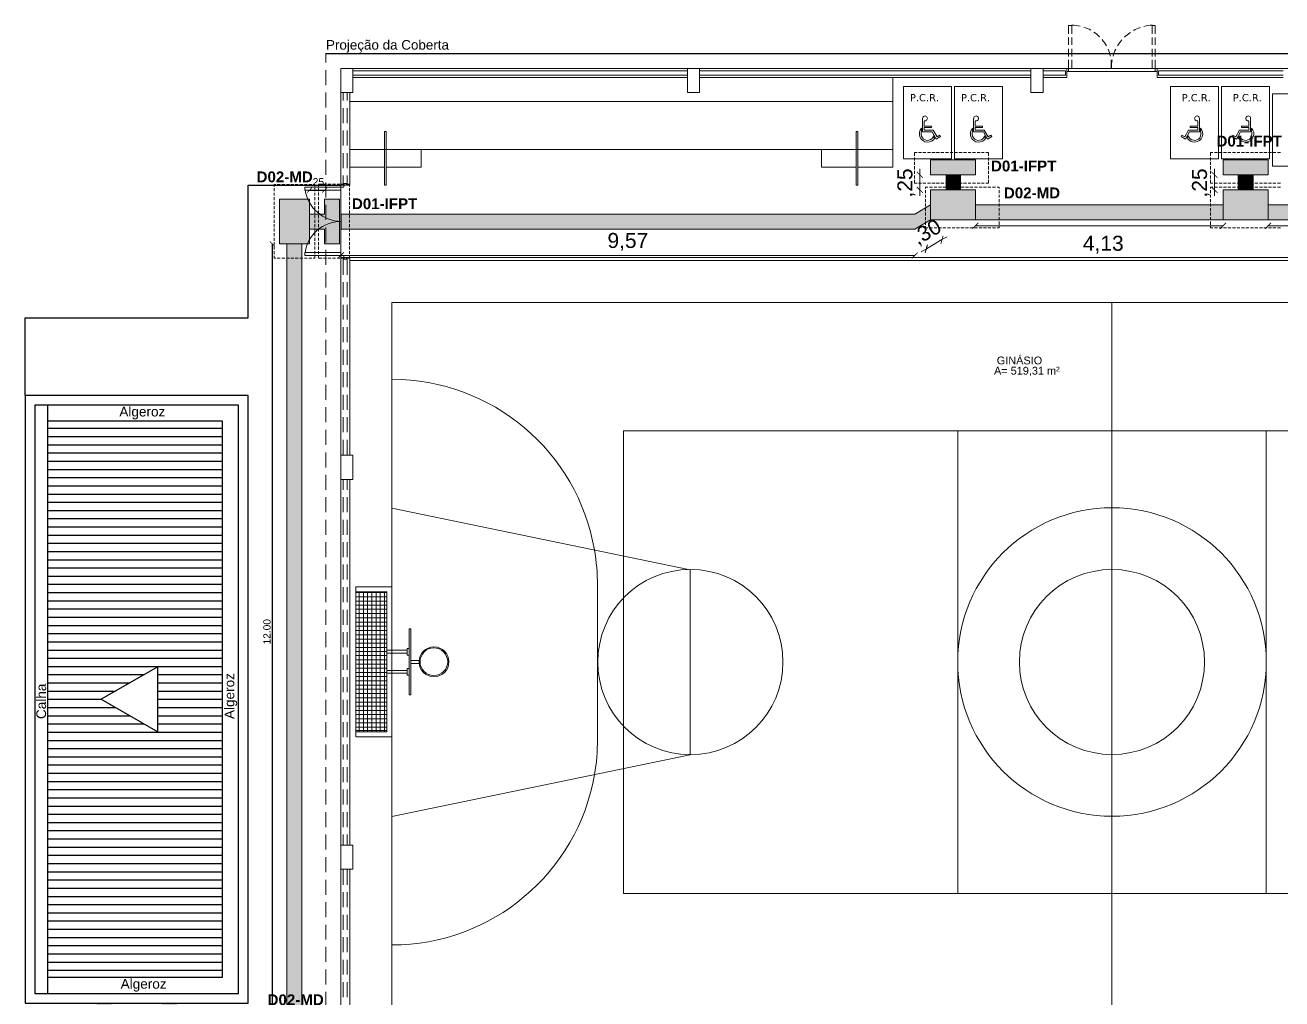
# Model space of a CAD drawing. Extents: x 3377 to 3790, y 1673 to 1846.
# Drawn here: x 3743.56 to 3762.99, y 1741.11 to 1756.17 of the extents above; entities that cross this region are included whole.
import ezdxf

# ---------------------------------------------------------------- set-up
doc = ezdxf.new("R2010")
doc.units = 0
doc.header["$LTSCALE"] = 2
doc.header["$PDMODE"] = 32
doc.layers.add('. TEXTO', color=7, linetype='Continuous', lineweight=0)
for name, color, linetype in [('A-PARED', 4, 'Continuous'), ('ARQ-COTAS', 250, 'Continuous'), ('PDF13_0', 7, 'Continuous'), ('PDF13_COTAS', 7, 'Continuous'), ('PDF13_Text', 7, 'Continuous'), ('PROIEZIONI_finissime', 251, 'Continuous')]:
    doc.layers.add(name, color=color, linetype=linetype)
for name, color, linetype, true_color in [('PDF13_03-ESQUADRIA', 7, 'Continuous', 0xc6c6c6), ('PDF13_A_Piso_Tatil', 7, 'Continuous', 0xffff93), ('PDF13_Texto', 7, 'Continuous', 0x595959)]:
    doc.layers.add(name, color=color, linetype=linetype, true_color=true_color)
doc.styles.add('75_R80', font='arial.ttf', dxfattribs={"height": 0.15})
doc.styles.add('PDF Arial', font='arial.ttf')
doc.styles.add('PDF Arial Bold', font='arialbd.ttf')
doc.styles.add('PDF Verdana', font='verdana.ttf')
doc.styles.add('ROMANS', font='arial.ttf')
doc.dimstyles.new('1-75', dxfattribs={"dimscale": 0.75, "dimtxt": 0.15, "dimasz": 0.1, "dimexe": 0.05, "dimexo": 0.1, "dimgap": 0.03, "dimtad": 1, "dimzin": 5, "dimdsep": 46, "dimtxsty": 'ROMANS', "dimblk": 'ARCHTICK', "dimcen": 0, "dimse1": 1, "dimse2": 1, "dimclrd": 1, "dimclre": 256, "dimclrt": 2, "dimadec": 0, "dimazin": 0, "dimtfac": 1, "dimtofl": 0, "dimtmove": 2, "dimatfit": 3, "dimldrblk": 'ARCHTICK', "dimfxl": 0.04, "dimtolj": 1, "dimtzin": 1, "dimarcsym": 0})

# ---------------------------------------------------------------- blocks, each defined once
blk = doc.blocks.new('A$Ce2ef13ce')
at = {"layer": 'PDF13_Texto', "lineweight": 0}
for points in [[(0, 0.424), (0, 0.479), (0.039, 0.479)], [(0, 0.353), (0, 0.401)], [(0.063, 0.479), (0.106, 0.479)], [(0.13, 0.479), (0.177, 0.479)], [(0.2, 0.479), (0.247, 0.479)], [(0.271, 0.479), (0.318, 0.479)], [(0.338, 0.479), (0.385, 0.479)], [(0.408, 0.479), (0.456, 0.479)], [(0.479, 0.479), (0.526, 0.479)], [(0.55, 0.479), (0.593, 0.479)], [(0.617, 0.479), (0.664, 0.479)], [(0.687, 0.479), (0.734, 0.479)], [(0.758, 0.479), (0.805, 0.479)], [(0.829, 0.479), (0.872, 0.479)], [(0.895, 0.479), (0.943, 0.479)], [(0.966, 0.479), (1.013, 0.479)], [(1.037, 0.479), (1.08, 0.479)], [(1.104, 0.479), (1.143, 0.479), (1.143, 0.424)], [(1.143, 0.401), (1.143, 0.353)], [(0, 0.287), (0, 0.33)], [(0, 0.216), (0, 0.263)], [(1.143, 0.33), (1.143, 0.287)], [(1.143, 0.263), (1.143, 0.216)], [(0, 0.145), (0, 0.192)], [(0, 0.075), (0, 0.122)], [(0.039, 0), (0, 0), (0, 0.055)], [(0.106, 0), (0.063, 0)], [(0.177, 0), (0.13, 0)], [(0.247, 0), (0.2, 0)], [(0.318, 0), (0.271, 0)], [(0.385, 0), (0.338, 0)], [(0.456, 0), (0.408, 0)], [(0.526, 0), (0.479, 0)], [(0.593, 0), (0.55, 0)], [(0.664, 0), (0.617, 0)], [(0.734, 0), (0.687, 0)], [(0.805, 0), (0.758, 0)], [(0.872, 0), (0.829, 0)], [(0.943, 0), (0.895, 0)], [(1.013, 0), (0.966, 0)], [(1.08, 0), (1.037, 0)], [(1.143, 0.055), (1.143, 0), (1.104, 0)], [(1.143, 0.192), (1.143, 0.145)], [(1.143, 0.122), (1.143, 0.075)]]:
    blk.add_lwpolyline(points, dxfattribs=at)
blk = doc.blocks.new('A$Ca340a778')
at = {"layer": 'PDF13_Texto', "lineweight": 0}
for points in [[(0, 0.605), (0, 0.628), (0.035, 0.628)], [(0.059, 0.628), (0.106, 0.628)], [(0.13, 0.628), (0.173, 0.628)], [(0.196, 0.628), (0.243, 0.628)], [(0.267, 0.628), (0.314, 0.628)], [(0.338, 0.628), (0.385, 0.628)], [(0.408, 0.628), (0.452, 0.628)], [(0.475, 0.628), (0.522, 0.628)], [(0.546, 0.628), (0.593, 0.628)], [(0.617, 0.628), (0.66, 0.628)], [(0.683, 0.628), (0.73, 0.628)], [(0.754, 0.628), (0.801, 0.628)], [(0.825, 0.628), (0.872, 0.628)], [(0.895, 0.628), (0.939, 0.628)], [(0.962, 0.628), (1.009, 0.628)], [(1.033, 0.628), (1.08, 0.628)], [(1.104, 0.628), (1.139, 0.628), (1.139, 0.605)], [(0, 0.534), (0, 0.581)], [(0, 0.467), (0, 0.511)], [(0, 0.397), (0, 0.444)], [(1.139, 0.581), (1.139, 0.534)], [(1.139, 0.511), (1.139, 0.467)], [(1.139, 0.444), (1.139, 0.397)], [(0, 0.326), (0, 0.373)], [(0, 0.255), (0, 0.302)], [(0, 0.189), (0, 0.236)], [(1.139, 0.373), (1.139, 0.326)], [(1.139, 0.302), (1.139, 0.255)], [(1.139, 0.236), (1.139, 0.189)], [(0, 0.118), (0, 0.165)], [(0, 0.047), (0, 0.094)], [(0.035, 0), (0, 0), (0, 0.024)], [(0.106, 0), (0.059, 0)], [(0.173, 0), (0.13, 0)], [(0.243, 0), (0.196, 0)], [(0.314, 0), (0.267, 0)], [(0.385, 0), (0.338, 0)], [(0.452, 0), (0.408, 0)], [(0.522, 0), (0.475, 0)], [(0.593, 0), (0.546, 0)], [(0.66, 0), (0.617, 0)], [(0.73, 0), (0.683, 0)], [(0.801, 0), (0.754, 0)], [(0.872, 0), (0.825, 0)], [(0.939, 0), (0.895, 0)], [(1.009, 0), (0.962, 0)], [(1.08, 0), (1.033, 0)], [(1.139, 0.024), (1.139, 0), (1.104, 0)], [(1.139, 0.165), (1.139, 0.118)], [(1.139, 0.094), (1.139, 0.047)]]:
    blk.add_lwpolyline(points, dxfattribs=at)
blk = doc.blocks.new('_ARCHTICK')
at = {"color": 0, "linetype": 'ByBlock', "const_width": 0.15}
blk.add_lwpolyline([(-0.5, -0.5), (0.5, 0.5)], dxfattribs=at)
blk = doc.blocks.new('*D867')
at = {"layer": 'ARQ-COTAS', "color": 1, "lineweight": -2, "transparency": 16777216}
blk.add_line((3747.96, 1753.617), (3748.192, 1753.617), dxfattribs=at)
at = {"layer": 'Defpoints', "color": 0, "transparency": 16777216}
for p in [(3748.192, 1753.617), (3747.96, 1753.016), (3748.192, 1753.016)]:
    blk.add_point(p, dxfattribs=at)
at = {"layer": 'ARQ-COTAS', "color": 1, "lineweight": -2, "transparency": 16777216, "xscale": 0.07500000000000001, "yscale": 0.07500000000000001, "zscale": 0.07500000000000001, "rotation": 180}
blk.add_blockref('_ARCHTICK', (3747.96, 1753.617), dxfattribs=at)
at = {"layer": 'ARQ-COTAS', "color": 1, "lineweight": -2, "transparency": 16777216, "xscale": 0.07500000000000001, "yscale": 0.07500000000000001, "zscale": 0.07500000000000001}
blk.add_blockref('_ARCHTICK', (3748.192, 1753.617), dxfattribs=at)
at = {"layer": 'ARQ-COTAS', "color": 2, "transparency": 16777216, "insert": (3748.076, 1753.746), "char_height": 0.1125, "attachment_point": 5, "style": 'ROMANS'}
blk.add_mtext('\\A1;.25', dxfattribs=at)
blk = doc.blocks.new('*D868')
at = {"layer": 'ARQ-COTAS', "color": 1, "lineweight": -2, "transparency": 16777216}
blk.add_line((3747.383, 1752.785), (3747.383, 1740.79), dxfattribs=at)
at = {"layer": 'Defpoints', "color": 0, "transparency": 16777216}
for p in [(3747.612, 1752.785), (3747.383, 1740.79), (3747.612, 1740.79)]:
    blk.add_point(p, dxfattribs=at)
at = {"layer": 'ARQ-COTAS', "color": 1, "lineweight": -2, "transparency": 16777216, "xscale": 0.07500000000000001, "yscale": 0.07500000000000001, "zscale": 0.07500000000000001}
for p, rotation in [((3747.383, 1752.785), 90), ((3747.383, 1740.79), 270)]:
    blk.add_blockref('_ARCHTICK', p, dxfattribs=dict(at, rotation=rotation))
at = {"layer": 'ARQ-COTAS', "color": 2, "transparency": 16777216, "insert": (3747.303, 1746.787), "char_height": 0.1125, "attachment_point": 5, "rotation": 90, "style": 'ROMANS'}
blk.add_mtext('\\A1;12.00', dxfattribs=at)

msp = doc.modelspace()

# ---------------------------------------------------------------- hatches: boundary and pattern name
at = {"layer": 'A-PARED'}
h = msp.add_hatch(dxfattribs=at)
h.set_pattern_fill('LINE', color=8, scale=0.04, angle=180, double=1)
h.set_pattern_definition([(180, (3746.6134, 1745.74229), (-4e-17, -0.127), [])])
h.paths.add_polyline_path([(3746.613, 1750.042), (3743.913, 1750.042), (3743.913, 1741.442), (3746.613, 1741.442)])
h.paths.add_polyline_path([(3745.613, 1746.246), (3745.613, 1745.238), (3744.74, 1745.742)], flags=16)
at = {"layer": 'PDF13_A_Piso_Tatil', "transparency": 33554559}
h = msp.add_hatch(color=256, dxfattribs=at)
h.dxf.hatch_style = 1
h.paths.add_polyline_path([(3744.899, 1741.042), (3744.668, 1741.042), (3744.668, 1740.674), (3744.899, 1740.674)])
h.paths.add_polyline_path([(3745.131, 1740.674), (3744.436, 1740.674), (3744.436, 1740.21), (3745.131, 1740.21)])
h.paths.add_polyline_path([(3745.446, 1740.558), (3745.131, 1740.558), (3745.131, 1740.326), (3745.446, 1740.326)])
h.paths.add_polyline_path([(3746.141, 1740.674), (3745.446, 1740.674), (3745.446, 1740.21), (3746.141, 1740.21)])
h.paths.add_polyline_path([(3745.909, 1741.042), (3745.678, 1741.042), (3745.678, 1740.674), (3745.909, 1740.674)])
h.paths.add_polyline_path([(3747.497, 1740.558), (3746.141, 1740.558), (3746.141, 1740.326), (3747.497, 1740.326)])
h.paths.add_polyline_path([(3747.96, 1740.79), (3747.497, 1740.79), (3747.497, 1740.094), (3747.96, 1740.094)])
h.paths.add_polyline_path([(3747.844, 1740.094), (3747.612, 1740.094), (3747.612, 1739.798), (3747.844, 1739.798)])
h.paths.add_polyline_path([(3747.96, 1739.79, -0.003803), (3747.956, 1739.798), (3747.497, 1739.798), (3747.497, 1739.103), (3747.911, 1739.103, -0.054701), (3747.96, 1739.216)])
h.paths.add_polyline_path([(3748.423, 1739.499), (3748.423, 1739.5, -0.107005), (3748.19, 1739.566), (3747.96, 1739.566), (3747.96, 1739.334), (3748.051, 1739.334, -0.186725)])
h.paths.add_polyline_path([(3748.051, 1739.334), (3748.192, 1739.334), (3748.192, 1739.103), (3748.423, 1739.103), (3748.423, 1739.499, 0.186725)])
h.paths.add_polyline_path([(3748.423, 1739.798), (3748.192, 1739.798), (3748.192, 1739.565, 0.106227), (3748.423, 1739.5)])
h.paths.add_polyline_path([(3747.844, 1752.785), (3747.612, 1752.785), (3747.612, 1740.79), (3747.844, 1740.79)])
h.paths.add_polyline_path([(3747.96, 1753.425, -0.026703), (3747.933, 1753.48), (3747.497, 1753.48), (3747.497, 1752.785), (3747.928, 1752.785, -0.032454), (3747.96, 1752.85)])
h.paths.add_polyline_path([(3747.96, 1753.48), (3747.933, 1753.48, 0.026703), (3747.96, 1753.425)], flags=17)
h.paths.add_polyline_path([(3747.96, 1752.85, 0.032454), (3747.928, 1752.785), (3747.96, 1752.785)], flags=17)
h.paths.add_polyline_path([(3748.423, 1753.134), (3748.423, 1753.135, -0.146103), (3748.116, 1753.248), (3747.96, 1753.248), (3747.96, 1753.016), (3748.104, 1753.016, -0.154169)])
h.paths.add_polyline_path([(3748.423, 1753.134, 0.154169), (3748.104, 1753.016), (3748.192, 1753.016), (3748.192, 1752.785), (3748.423, 1752.785)])
h.paths.add_polyline_path([(3748.423, 1753.48), (3748.192, 1753.48), (3748.192, 1753.248), (3748.116, 1753.248, 0.146103), (3748.423, 1753.135)])
h.paths.add_polyline_path([(3747.96, 1739.216, 0.054701), (3747.911, 1739.103), (3747.96, 1739.103)], flags=17)
h.paths.add_polyline_path([(3747.96, 1739.798), (3747.956, 1739.798, 0.003803), (3747.96, 1739.79)], flags=17)

# ---------------------------------------------------------------- linework, layer by layer
for p, q in [((3748.211, 1755.73), (3773.961, 1755.73)), ((3743.913, 1741.442), (3743.913, 1750.042))]:
    msp.add_line(p, q)
for points in [[(3743.563, 1750.442), (3743.563, 1751.642), (3747.013, 1751.642), (3747.013, 1753.692), (3748.443, 1753.692)], [(3743.913, 1741.192), (3743.913, 1741.442), (3746.613, 1741.442), (3746.613, 1750.042), (3743.913, 1750.042), (3743.913, 1750.292)]]:
    msp.add_lwpolyline(points)
for points in [[(3747.013, 1741.042), (3747.013, 1750.442), (3743.563, 1750.442), (3743.563, 1741.042)], [(3746.863, 1741.192), (3746.863, 1750.292), (3743.713, 1750.292), (3743.713, 1741.192)], [(3744.74, 1745.742), (3745.613, 1745.238), (3745.613, 1746.246)]]:
    msp.add_lwpolyline(points, close=True)
at = {"layer": 'PDF13_0', "color": 9, "lineweight": 0, "true_color": 0xc6c6c6}
for points in [[(3748.211, 1755.593), (3748.211, 1755.73), (3748.502, 1755.73)], [(3748.62, 1755.73), (3748.852, 1755.73)], [(3748.965, 1755.73), (3749.197, 1755.73)], [(3749.315, 1755.73), (3749.547, 1755.73)], [(3749.661, 1755.73), (3749.896, 1755.73)], [(3750.01, 1755.73), (3750.242, 1755.73)], [(3750.36, 1755.73), (3750.591, 1755.73)], [(3750.705, 1755.73), (3750.937, 1755.73)], [(3751.055, 1755.73), (3751.286, 1755.73)], [(3751.4, 1755.73), (3751.636, 1755.73)], [(3751.75, 1755.73), (3751.981, 1755.73)], [(3752.099, 1755.73), (3752.331, 1755.73)], [(3752.445, 1755.73), (3752.677, 1755.73)], [(3752.794, 1755.73), (3753.026, 1755.73)], [(3753.14, 1755.73), (3753.376, 1755.73)], [(3753.489, 1755.73), (3753.721, 1755.73)], [(3753.839, 1755.73), (3754.071, 1755.73)], [(3754.185, 1755.73), (3754.416, 1755.73)], [(3754.534, 1755.73), (3754.766, 1755.73)], [(3754.88, 1755.73), (3755.115, 1755.73)], [(3755.229, 1755.73), (3755.461, 1755.73)], [(3755.579, 1755.73), (3755.81, 1755.73)], [(3755.924, 1755.73), (3756.156, 1755.73)], [(3756.274, 1755.73), (3756.505, 1755.73)], [(3756.619, 1755.73), (3756.855, 1755.73)], [(3756.969, 1755.73), (3757.201, 1755.73)], [(3757.318, 1755.73), (3757.55, 1755.73)], [(3757.664, 1755.73), (3757.896, 1755.73)], [(3758.013, 1755.73), (3758.245, 1755.73)], [(3758.359, 1755.73), (3758.595, 1755.73)], [(3758.709, 1755.73), (3758.94, 1755.73)], [(3759.058, 1755.73), (3759.29, 1755.73)], [(3759.404, 1755.73), (3759.635, 1755.73)], [(3759.753, 1755.73), (3759.985, 1755.73)], [(3760.099, 1755.73), (3760.334, 1755.73)], [(3760.448, 1755.73), (3760.68, 1755.73)], [(3760.798, 1755.73), (3761.03, 1755.73)], [(3761.143, 1755.73), (3761.375, 1755.73)], [(3761.493, 1755.73), (3761.725, 1755.73)], [(3761.838, 1755.73), (3762.074, 1755.73)], [(3762.188, 1755.73), (3762.42, 1755.73)], [(3762.538, 1755.73), (3762.769, 1755.73)], [(3762.883, 1755.73), (3763.115, 1755.73)], [(3748.211, 1755.243), (3748.211, 1755.475)], [(3759.302, 1755.361), (3759.671, 1755.361), (3759.671, 1755.498), (3748.443, 1755.498), (3748.443, 1753.692), (3748.443, 1753.664), (3748.49, 1753.664)], [(3748.632, 1755.463), (3753.804, 1755.463)], [(3753.988, 1755.463), (3759.113, 1755.463)], [(3759.302, 1755.396), (3759.647, 1755.396), (3759.647, 1755.463), (3759.302, 1755.463)], [(3768.464, 1755.361), (3772.057, 1755.361), (3772.057, 1753.971), (3772.198, 1753.971), (3772.198, 1755.498), (3761.065, 1755.498), (3761.065, 1755.361), (3763.013, 1755.361)], [(3763.013, 1755.396), (3761.088, 1755.396), (3761.088, 1755.463), (3763.013, 1755.463)], [(3756.981, 1755.361), (3756.981, 1754.246), (3748.585, 1754.246)], [(3748.632, 1755.396), (3753.804, 1755.396)], [(3748.632, 1755.361), (3753.804, 1755.361)], [(3753.988, 1755.396), (3759.113, 1755.396)], [(3753.988, 1755.361), (3759.113, 1755.361)], [(3748.211, 1754.898), (3748.211, 1755.129)], [(3748.443, 1753.664), (3748.49, 1753.664), (3748.49, 1753.692), (3748.443, 1753.692), (3748.585, 1753.692), (3748.585, 1755.129)], [(3748.482, 1755.004), (3748.482, 1755.129)], [(3748.545, 1755.129), (3748.545, 1755.004)], [(3748.482, 1754.654), (3748.482, 1754.886)], [(3748.545, 1754.886), (3748.545, 1754.654)], [(3748.585, 1754.988), (3756.981, 1754.988)], [(3748.211, 1754.548), (3748.211, 1754.78)], [(3757.464, 1754.685), (3757.464, 1754.607), (3757.578, 1754.607), (3757.578, 1754.587), (3757.464, 1754.587), (3757.464, 1754.544), (3757.605, 1754.544), (3757.664, 1754.442), (3757.707, 1754.47), (3757.719, 1754.446), (3757.652, 1754.407), (3757.589, 1754.521), (3757.436, 1754.521), (3757.436, 1754.725)], [(3758.253, 1754.685), (3758.253, 1754.607), (3758.367, 1754.607), (3758.367, 1754.587), (3758.253, 1754.587), (3758.253, 1754.544), (3758.394, 1754.544), (3758.453, 1754.442), (3758.497, 1754.47), (3758.508, 1754.446), (3758.442, 1754.407), (3758.379, 1754.521), (3758.226, 1754.521), (3758.226, 1754.725)], [(3761.693, 1754.685), (3761.693, 1754.607), (3761.579, 1754.607), (3761.579, 1754.587), (3761.693, 1754.587), (3761.693, 1754.544), (3761.552, 1754.544), (3761.493, 1754.442), (3761.45, 1754.47), (3761.438, 1754.446), (3761.505, 1754.407), (3761.568, 1754.521), (3761.721, 1754.521), (3761.721, 1754.725)], [(3762.483, 1754.685), (3762.483, 1754.607), (3762.369, 1754.607), (3762.369, 1754.587), (3762.483, 1754.587), (3762.483, 1754.544), (3762.341, 1754.544), (3762.282, 1754.442), (3762.239, 1754.47), (3762.227, 1754.446), (3762.294, 1754.407), (3762.357, 1754.521), (3762.51, 1754.521), (3762.51, 1754.725)], [(3748.482, 1754.308), (3748.482, 1754.54)], [(3748.545, 1754.54), (3748.545, 1754.308)], [(3757.421, 1754.576), (3757.421, 1754.528)], [(3757.609, 1754.454), (3757.625, 1754.426)], [(3758.21, 1754.576), (3758.21, 1754.528)], [(3758.398, 1754.454), (3758.414, 1754.426)], [(3761.548, 1754.454), (3761.532, 1754.426)], [(3762.337, 1754.454), (3762.322, 1754.426)], [(3748.211, 1754.202), (3748.211, 1754.434)], [(3748.211, 1753.853), (3748.211, 1754.085)], [(3748.482, 1753.959), (3748.482, 1754.191)], [(3748.545, 1754.191), (3748.545, 1753.959)], [(3748.585, 1753.971), (3749.119, 1753.971), (3748.585, 1753.971), (3748.585, 1754.246), (3749.119, 1754.246)], [(3749.146, 1754.246), (3749.688, 1754.246), (3749.688, 1753.971), (3749.146, 1753.971)], [(3756.411, 1753.971), (3755.877, 1753.971), (3755.877, 1754.246), (3756.411, 1754.246)], [(3756.439, 1754.246), (3756.981, 1754.246), (3756.981, 1753.971), (3756.439, 1753.971)], [(3748.211, 1753.503), (3748.211, 1753.735)], [(3748.545, 1753.845), (3748.545, 1753.719), (3748.482, 1753.719), (3748.482, 1753.845)], [(3748.443, 1752.651), (3748.443, 1753.617)], [(3748.211, 1753.158), (3748.211, 1753.39)], [(3748.211, 1752.808), (3748.211, 1753.04)], [(3748.211, 1752.463), (3748.211, 1752.694)], [(3748.443, 1740.026), (3748.49, 1740.026), (3748.443, 1740.026), (3748.443, 1740.053), (3748.443, 1745.622), (3748.443, 1752.577), (3748.49, 1752.577), (3748.49, 1752.604), (3748.443, 1752.604), (3748.49, 1752.604)], [(3748.585, 1749.517), (3748.585, 1752.577), (3748.443, 1752.577), (3748.443, 1752.604)], [(3748.545, 1752.31), (3748.545, 1752.549), (3748.482, 1752.549), (3748.482, 1752.31)], [(3748.211, 1752.113), (3748.211, 1752.345)], [(3748.482, 1752.192), (3748.482, 1751.96)], [(3748.545, 1751.96), (3748.545, 1752.192)], [(3748.211, 1751.768), (3748.211, 1751.999)], [(3748.482, 1751.846), (3748.482, 1751.615)], [(3748.545, 1751.615), (3748.545, 1751.846)], [(3760.366, 1751.882), (3760.366, 1740.748)], [(3748.211, 1751.418), (3748.211, 1751.65)], [(3748.482, 1751.497), (3748.482, 1751.265)], [(3748.545, 1751.265), (3748.545, 1751.497)], [(3748.211, 1751.069), (3748.211, 1751.3)], [(3748.482, 1751.147), (3748.482, 1750.915)], [(3748.545, 1750.915), (3748.545, 1751.147)], [(3748.211, 1750.723), (3748.211, 1750.955)], [(3748.482, 1750.802), (3748.482, 1750.57)], [(3748.545, 1750.57), (3748.545, 1750.802)], [(3748.211, 1750.374), (3748.211, 1750.605)], [(3748.482, 1750.452), (3748.482, 1750.22)], [(3748.545, 1750.22), (3748.545, 1750.452)], [(3748.211, 1750.028), (3748.211, 1750.26)], [(3748.482, 1750.106), (3748.482, 1749.875)], [(3748.545, 1749.875), (3748.545, 1750.106)], [(3748.211, 1749.678), (3748.211, 1749.91)], [(3757.982, 1749.894), (3757.982, 1742.739)], [(3762.754, 1749.894), (3762.754, 1742.739)], [(3748.482, 1749.757), (3748.482, 1749.517)], [(3748.545, 1749.517), (3748.545, 1749.757)], [(3748.211, 1749.329), (3748.211, 1749.561)], [(3748.211, 1748.983), (3748.211, 1749.215)], [(3748.482, 1749.144), (3748.482, 1748.983)], [(3748.545, 1748.983), (3748.545, 1749.144)], [(3748.585, 1743.485), (3748.585, 1747.012), (3748.585, 1749.144)], [(3748.211, 1748.634), (3748.211, 1748.866)], [(3748.482, 1748.866), (3748.482, 1748.634)], [(3748.545, 1748.634), (3748.545, 1748.866)], [(3749.232, 1748.701), (3753.847, 1747.746), (3753.847, 1744.883), (3749.232, 1743.929)], [(3748.211, 1748.288), (3748.211, 1748.52)], [(3748.482, 1748.52), (3748.482, 1748.288)], [(3748.545, 1748.288), (3748.545, 1748.52)], [(3748.211, 1747.939), (3748.211, 1748.17)], [(3748.482, 1748.17), (3748.482, 1747.939)], [(3748.545, 1747.939), (3748.545, 1748.17)], [(3748.211, 1747.593), (3748.211, 1747.825)], [(3748.482, 1747.825), (3748.482, 1747.593)], [(3748.545, 1747.593), (3748.545, 1747.825)], [(3748.211, 1747.244), (3748.211, 1747.475)], [(3748.482, 1747.475), (3748.482, 1747.244)], [(3748.545, 1747.244), (3748.545, 1747.475)], [(3749.232, 1746.144), (3749.232, 1745.162), (3748.675, 1745.162), (3748.675, 1747.483), (3749.232, 1747.483), (3749.232, 1746.501)], [(3752.413, 1747.503), (3752.413, 1745.119)], [(3748.675, 1745.237), (3749.158, 1745.237), (3749.158, 1747.405), (3748.675, 1747.405)], [(3748.675, 1747.393), (3749.158, 1747.393)], [(3748.675, 1747.326), (3749.158, 1747.326)], [(3748.675, 1747.259), (3749.158, 1747.259)], [(3748.73, 1745.237), (3748.73, 1747.405)], [(3748.797, 1745.237), (3748.797, 1747.405)], [(3748.859, 1745.237), (3748.859, 1747.405)], [(3748.922, 1745.237), (3748.922, 1747.405)], [(3748.989, 1745.237), (3748.989, 1747.405)], [(3749.052, 1745.237), (3749.052, 1747.405)], [(3749.119, 1745.237), (3749.119, 1747.405)], [(3748.211, 1746.894), (3748.211, 1747.126)], [(3748.482, 1747.126), (3748.482, 1746.894)], [(3748.545, 1746.894), (3748.545, 1747.126)], [(3748.675, 1747.197), (3749.158, 1747.197)], [(3748.675, 1747.134), (3749.158, 1747.134)], [(3748.675, 1747.067), (3749.158, 1747.067)], [(3748.675, 1747), (3749.158, 1747)], [(3748.675, 1746.937), (3749.158, 1746.937)], [(3748.675, 1746.871), (3749.158, 1746.871)], [(3748.211, 1746.549), (3748.211, 1746.78)], [(3748.482, 1746.78), (3748.482, 1746.549)], [(3748.545, 1746.549), (3748.545, 1746.78)], [(3748.675, 1746.808), (3749.158, 1746.808)], [(3748.675, 1746.741), (3749.158, 1746.741)], [(3748.675, 1746.674), (3749.158, 1746.674)], [(3748.675, 1746.611), (3749.158, 1746.611)], [(3748.675, 1746.545), (3749.158, 1746.545)], [(3748.675, 1746.482), (3749.158, 1746.482)], [(3749.472, 1746.454), (3749.158, 1746.454), (3749.158, 1746.501), (3749.472, 1746.501)], [(3749.5, 1746.427), (3749.472, 1746.427), (3749.472, 1746.529), (3749.5, 1746.529)], [(3748.211, 1746.199), (3748.211, 1746.431)], [(3748.482, 1746.431), (3748.482, 1746.199)], [(3748.545, 1746.199), (3748.545, 1746.431)], [(3748.675, 1746.419), (3749.158, 1746.419)], [(3748.675, 1746.352), (3749.158, 1746.352)], [(3749.232, 1746.454), (3749.232, 1746.187)], [(3749.653, 1746.344), (3749.527, 1746.344)], [(3749.653, 1746.297), (3749.527, 1746.297)], [(3748.675, 1746.285), (3749.158, 1746.285)], [(3748.675, 1746.223), (3749.158, 1746.223)], [(3748.675, 1746.156), (3749.158, 1746.156)], [(3748.675, 1746.093), (3749.158, 1746.093)], [(3749.472, 1746.144), (3749.158, 1746.144), (3749.158, 1746.187), (3749.472, 1746.187)], [(3749.5, 1746.219), (3749.472, 1746.219), (3749.472, 1746.113), (3749.5, 1746.113)], [(3748.211, 1745.853), (3748.211, 1746.085)], [(3748.482, 1746.085), (3748.482, 1745.853)], [(3748.545, 1745.853), (3748.545, 1746.085)], [(3748.675, 1746.026), (3749.158, 1746.026)], [(3748.675, 1745.963), (3749.158, 1745.963)], [(3748.211, 1745.504), (3748.211, 1745.736)], [(3748.482, 1745.736), (3748.482, 1745.504)], [(3748.545, 1745.504), (3748.545, 1745.736)], [(3748.675, 1745.897), (3749.158, 1745.897)], [(3748.675, 1745.83), (3749.158, 1745.83)], [(3748.675, 1745.767), (3749.158, 1745.767)], [(3748.675, 1745.7), (3749.158, 1745.7)], [(3748.675, 1745.637), (3749.158, 1745.637)], [(3748.675, 1745.571), (3749.158, 1745.571)], [(3748.211, 1745.154), (3748.211, 1745.39)], [(3748.482, 1745.39), (3748.482, 1745.154)], [(3748.545, 1745.154), (3748.545, 1745.39)], [(3748.675, 1745.508), (3749.158, 1745.508)], [(3748.675, 1745.441), (3749.158, 1745.441)], [(3748.675, 1745.378), (3749.158, 1745.378)], [(3748.675, 1745.312), (3749.158, 1745.312)], [(3748.675, 1745.257), (3749.158, 1745.257)], [(3748.211, 1744.809), (3748.211, 1745.041)], [(3748.482, 1745.041), (3748.482, 1744.809)], [(3748.545, 1744.809), (3748.545, 1745.041)], [(3748.211, 1744.459), (3748.211, 1744.691)], [(3748.482, 1744.691), (3748.482, 1744.459)], [(3748.545, 1744.459), (3748.545, 1744.691)], [(3748.211, 1744.114), (3748.211, 1744.345)], [(3748.482, 1744.345), (3748.482, 1744.114)], [(3748.545, 1744.114), (3748.545, 1744.345)], [(3748.211, 1743.764), (3748.211, 1743.996)], [(3748.482, 1743.996), (3748.482, 1743.764)], [(3748.545, 1743.764), (3748.545, 1743.996)], [(3748.211, 1743.419), (3748.211, 1743.65)], [(3748.482, 1743.65), (3748.482, 1743.485)], [(3748.545, 1743.485), (3748.545, 1743.65)], [(3748.211, 1743.069), (3748.211, 1743.301)], [(3748.49, 1740.026), (3748.49, 1740.053), (3748.443, 1740.053), (3748.585, 1740.053), (3748.585, 1743.116)], [(3748.482, 1743.116), (3748.482, 1742.873)], [(3748.545, 1742.873), (3748.545, 1743.116)], [(3748.211, 1742.72), (3748.211, 1742.951)], [(3748.211, 1742.374), (3748.211, 1742.606)], [(3748.482, 1742.759), (3748.482, 1742.527)], [(3748.545, 1742.527), (3748.545, 1742.759)], [(3748.482, 1742.409), (3748.482, 1742.178)], [(3748.545, 1742.178), (3748.545, 1742.409)], [(3748.211, 1742.025), (3748.211, 1742.256)], [(3748.482, 1742.064), (3748.482, 1741.832)], [(3748.545, 1741.832), (3748.545, 1742.064)], [(3748.211, 1741.679), (3748.211, 1741.911)], [(3748.482, 1741.714), (3748.482, 1741.483)], [(3748.545, 1741.483), (3748.545, 1741.714)], [(3748.211, 1741.329), (3748.211, 1741.561)], [(3748.482, 1741.369), (3748.482, 1741.133)], [(3748.545, 1741.133), (3748.545, 1741.369)], [(3748.211, 1740.98), (3748.211, 1741.216)]]:
    msp.add_lwpolyline(points, dxfattribs=at)
for points in [[(3748.443, 1755.498), (3748.632, 1755.498), (3748.632, 1755.129), (3748.443, 1755.129)], [(3753.804, 1755.498), (3753.988, 1755.498), (3753.988, 1755.129), (3753.804, 1755.129)], [(3759.113, 1755.498), (3759.302, 1755.498), (3759.302, 1755.129), (3759.113, 1755.129)], [(3757.884, 1755.22), (3757.884, 1754.104), (3757.142, 1754.104), (3757.142, 1755.22)], [(3758.673, 1755.22), (3758.673, 1754.104), (3757.931, 1754.104), (3757.931, 1755.22)], [(3761.273, 1755.22), (3761.273, 1754.104), (3762.015, 1754.104), (3762.015, 1755.22)], [(3762.062, 1755.22), (3762.062, 1754.104), (3762.805, 1754.104), (3762.805, 1755.22)], [(3762.848, 1755.106), (3762.848, 1753.99), (3763.59, 1753.99), (3763.59, 1755.106)], [(3749.119, 1753.692), (3749.146, 1753.692), (3749.146, 1754.524), (3749.119, 1754.524)], [(3756.411, 1753.692), (3756.411, 1754.524), (3756.439, 1754.524), (3756.439, 1753.692)], [(3757.562, 1754.085), (3758.257, 1754.085), (3758.257, 1753.853), (3757.562, 1753.853)], [(3762.086, 1753.853), (3762.781, 1753.853), (3762.781, 1754.085), (3762.086, 1754.085)], [(3747.889, 1753.664), (3748.443, 1753.664), (3748.443, 1753.617), (3747.889, 1753.617)], [(3757.562, 1753.158), (3758.257, 1753.158), (3758.257, 1753.621), (3757.562, 1753.621)], [(3762.086, 1753.158), (3762.781, 1753.158), (3762.781, 1753.621), (3762.086, 1753.621)], [(3747.889, 1752.651), (3747.889, 1752.604), (3748.443, 1752.604), (3748.443, 1752.651)], [(3772.198, 1752.392), (3772.198, 1752.577), (3748.585, 1752.577), (3748.585, 1752.53), (3772.151, 1752.53), (3772.151, 1752.392)], [(3749.232, 1751.882), (3749.232, 1740.748), (3771.503, 1740.748), (3771.503, 1751.882)], [(3752.814, 1747.962), (3752.814, 1749.894), (3767.922, 1749.894), (3767.922, 1747.962), (3767.922, 1744.671), (3767.922, 1742.739), (3752.814, 1742.739), (3752.814, 1744.671)], [(3748.443, 1749.517), (3748.632, 1749.517), (3748.632, 1749.144), (3748.443, 1749.144)], [(3749.5, 1745.81), (3749.5, 1746.831), (3749.527, 1746.831), (3749.527, 1745.81)], [(3748.443, 1743.485), (3748.632, 1743.485), (3748.632, 1743.116), (3748.443, 1743.116)]]:
    msp.add_lwpolyline(points, close=True, dxfattribs=at)
for points in [[(3761.531, 1754.428, 1.151276), (3761.736, 1754.576), (3761.736, 1754.528)], [(3762.321, 1754.428, 1.151276), (3762.526, 1754.576), (3762.526, 1754.528)], [(3747.893, 1753.618, 0.36395), (3748.447, 1753.134, 0.370402), (3747.892, 1752.653)], [(3752.413, 1747.505, 0.043285), (3752.366, 1748.053, 0.364765), (3749.234, 1750.692)], [(3749.234, 1741.942, 0.364765), (3752.367, 1744.58, 0.042662), (3752.413, 1745.121)]]:
    msp.add_lwpolyline(points, format="xyb", dxfattribs=at)
msp.add_lwpolyline([(3753.849, 1747.75, 1), (3753.849, 1744.887, 1)], format="xyb", close=True, dxfattribs=at)
for centre, radius in [((3760.368, 1746.319), 2.386), ((3760.368, 1746.319), 1.431), ((3749.885, 1746.321), 0.231), ((3749.883, 1746.323), 0.214)]:
    msp.add_circle(centre, radius, dxfattribs=at)
for centre, radius, start, end in [((3757.477, 1754.727), 0.0373, 250.5267, 180), ((3758.267, 1754.727), 0.0373, 250.5267, 180), ((3761.683, 1754.727), 0.0373, 360, 289.4733), ((3762.473, 1754.727), 0.0373, 360, 289.4733), ((3757.517, 1754.487), 0.128, 136.0547, 332.1442), ((3757.517, 1754.487), 0.1, 154.1602, 341.6913), ((3758.306, 1754.487), 0.128, 136.0547, 332.1442), ((3758.306, 1754.487), 0.1, 154.1602, 341.6913), ((3761.644, 1754.487), 0.1, 198.3087, 25.8398), ((3762.433, 1754.487), 0.1, 198.3087, 25.8398)]:
    msp.add_arc(centre, radius, start, end, dxfattribs=at)
at = {"layer": 'PDF13_0', "transparency": 33554559}
for points in [[(3757.354, 1753.904), (3757.346, 1753.896), (3757.448, 1753.81)], [(3757.346, 1753.896), (3757.448, 1753.81), (3757.44, 1753.802)], [(3761.909, 1753.904), (3761.901, 1753.896), (3762.003, 1753.81)], [(3761.901, 1753.896), (3762.003, 1753.81), (3761.996, 1753.802)], [(3757.448, 1753.578), (3757.346, 1753.661), (3757.354, 1753.672)], [(3762.003, 1753.578), (3761.901, 1753.661), (3761.909, 1753.672)], [(3757.44, 1753.57), (3757.448, 1753.578), (3757.346, 1753.661)], [(3761.996, 1753.57), (3762.003, 1753.578), (3761.901, 1753.661)], [(3758.296, 1753.115), (3758.214, 1753.013), (3758.206, 1753.024)], [(3758.308, 1753.107), (3758.296, 1753.115), (3758.214, 1753.013)], [(3762.031, 1753.024), (3762.043, 1753.013), (3762.125, 1753.115)], [(3762.043, 1753.013), (3762.125, 1753.115), (3762.137, 1753.107)], [(3762.82, 1753.115), (3762.738, 1753.013), (3762.73, 1753.024)], [(3762.832, 1753.107), (3762.82, 1753.115), (3762.738, 1753.013)], [(3757.75, 1752.914), (3757.727, 1752.785), (3757.715, 1752.789)], [(3757.762, 1752.91), (3757.75, 1752.914), (3757.727, 1752.785)], [(3757.472, 1752.647), (3757.487, 1752.647), (3757.507, 1752.777)], [(3757.487, 1752.647), (3757.507, 1752.777), (3757.523, 1752.773)], [(3748.486, 1752.659), (3748.404, 1752.557), (3748.392, 1752.565)], [(3748.494, 1752.651), (3748.486, 1752.659), (3748.404, 1752.557)], [(3757.267, 1752.565), (3757.279, 1752.557), (3757.362, 1752.659)], [(3757.279, 1752.557), (3757.362, 1752.659), (3757.369, 1752.651)]]:
    msp.add_solid(points, dxfattribs=at)
at = {"layer": 'PDF13_03-ESQUADRIA', "lineweight": 0}
for points in [[(3759.745, 1756.036), (3759.745, 1756.166), (3759.698, 1756.166), (3759.698, 1756.036)], [(3760.99, 1756.036), (3760.99, 1756.166), (3761.037, 1756.166), (3761.037, 1756.036)], [(3759.698, 1755.978), (3759.698, 1755.864)], [(3759.745, 1755.864), (3759.745, 1755.978)], [(3760.99, 1755.864), (3760.99, 1755.978)], [(3761.037, 1755.978), (3761.037, 1755.864)], [(3759.698, 1755.805), (3759.698, 1755.687)], [(3759.698, 1755.632), (3759.698, 1755.498), (3759.745, 1755.498), (3759.745, 1755.632)], [(3759.745, 1755.687), (3759.745, 1755.805)], [(3760.99, 1755.687), (3760.99, 1755.805)], [(3761.037, 1755.632), (3761.037, 1755.498), (3760.99, 1755.498), (3760.99, 1755.632)], [(3761.037, 1755.805), (3761.037, 1755.687)], [(3761.037, 1755.498), (3761.037, 1755.451), (3759.671, 1755.451)], [(3759.698, 1755.498), (3759.698, 1755.451)], [(3761.014, 1755.498), (3759.745, 1755.498)]]:
    msp.add_lwpolyline(points, dxfattribs=at)
for points in [[(3759.671, 1755.451), (3759.698, 1755.451), (3759.698, 1755.498), (3759.671, 1755.498)], [(3761.037, 1755.451), (3761.065, 1755.451), (3761.065, 1755.498), (3761.037, 1755.498)]]:
    msp.add_lwpolyline(points, close=True, dxfattribs=at)
for centre, radius, start, end in [((3759.739, 1755.551), 0.618, 77.2016, 89.1061), ((3759.74, 1755.551), 0.618, 61.0902, 71.8362), ((3759.739, 1755.551), 0.619, 44.978, 55.7174), ((3761.024, 1755.504), 0.666, 123.9584, 133.9352), ((3761.024, 1755.505), 0.665, 108.9924, 118.9715), ((3761.024, 1755.504), 0.666, 92.681, 104.0062), ((3759.739, 1755.551), 0.619, 28.867, 39.6055), ((3761.024, 1755.504), 0.666, 138.9233, 148.8959), ((3759.74, 1755.551), 0.618, 12.7546, 23.4947), ((3759.739, 1755.551), 0.619, 355.4847, 7.3828), ((3761.024, 1755.504), 0.666, 168.8486, 180.1712), ((3761.024, 1755.504), 0.666, 153.8872, 163.8591)]:
    msp.add_arc(centre, radius, start, end, dxfattribs=at)
at = {"layer": 'PDF13_A_Piso_Tatil', "lineweight": 0}
for points in [[(3758.025, 1753.621), (3758.025, 1753.853), (3758.257, 1753.853), (3758.257, 1754.085), (3757.562, 1754.085), (3758.257, 1754.085), (3757.562, 1754.085), (3757.562, 1753.853), (3757.794, 1753.853)], [(3762.549, 1753.621), (3762.549, 1753.853), (3762.781, 1753.853), (3762.781, 1754.085), (3762.086, 1754.085), (3762.086, 1753.853), (3762.318, 1753.853), (3762.318, 1753.621)], [(3747.96, 1753.016), (3748.192, 1753.016), (3748.192, 1752.785), (3748.423, 1752.785), (3748.423, 1753.48), (3748.192, 1753.48), (3748.192, 1753.248), (3747.96, 1753.248)], [(3758.257, 1753.39), (3762.086, 1753.39)], [(3762.781, 1753.39), (3773.31, 1753.39)], [(3758.257, 1753.158), (3772.846, 1753.158)]]:
    msp.add_lwpolyline(points, dxfattribs=at)
for points in [[(3747.497, 1753.48), (3747.497, 1752.785), (3747.96, 1752.785), (3747.96, 1753.48)], [(3757.562, 1753.158), (3758.257, 1753.158), (3758.257, 1753.621), (3757.562, 1753.621)], [(3762.086, 1753.158), (3762.781, 1753.158), (3762.781, 1753.621), (3762.086, 1753.621)], [(3757.562, 1753.158), (3757.318, 1753.016), (3748.451, 1753.016), (3748.451, 1753.248), (3757.318, 1753.248), (3757.562, 1753.39)], [(3747.612, 1740.79), (3747.612, 1752.785), (3747.844, 1752.785), (3747.844, 1740.79)]]:
    msp.add_lwpolyline(points, close=True, dxfattribs=at)
at = {"layer": 'PDF13_A_Piso_Tatil', "transparency": 33554559}
for points in [[(3758.257, 1754.085), (3757.562, 1754.085), (3758.257, 1753.853)], [(3757.562, 1754.085), (3758.257, 1753.853), (3757.562, 1753.853)], [(3762.781, 1754.085), (3762.086, 1754.085), (3762.781, 1753.853)], [(3762.086, 1754.085), (3762.781, 1753.853), (3762.086, 1753.853)], [(3758.025, 1753.853), (3757.794, 1753.853), (3758.025, 1753.621)], [(3757.794, 1753.853), (3758.025, 1753.621), (3757.794, 1753.621)], [(3762.549, 1753.853), (3762.318, 1753.853), (3762.549, 1753.621)], [(3762.318, 1753.853), (3762.549, 1753.621), (3762.318, 1753.621)], [(3758.257, 1753.621), (3757.562, 1753.621), (3758.257, 1753.39)], [(3757.562, 1753.621), (3758.257, 1753.39), (3757.562, 1753.39)], [(3762.781, 1753.621), (3762.086, 1753.621), (3762.781, 1753.39)], [(3762.086, 1753.621), (3762.781, 1753.39), (3762.086, 1753.39)], [(3757.562, 1753.39), (3757.562, 1753.248), (3757.318, 1753.248)], [(3758.257, 1753.39), (3757.562, 1753.39), (3758.257, 1753.248)], [(3757.562, 1753.39), (3758.257, 1753.248), (3757.562, 1753.248)], [(3762.086, 1753.39), (3758.257, 1753.39), (3762.086, 1753.248)], [(3758.257, 1753.39), (3762.086, 1753.248), (3758.257, 1753.248)], [(3762.781, 1753.39), (3762.086, 1753.39), (3762.781, 1753.158)], [(3762.086, 1753.39), (3762.781, 1753.158), (3762.086, 1753.158)], [(3772.846, 1753.39), (3762.781, 1753.39), (3772.846, 1753.158)], [(3762.781, 1753.39), (3772.846, 1753.158), (3762.781, 1753.158)], [(3757.562, 1753.248), (3748.451, 1753.248), (3757.562, 1753.158)], [(3748.451, 1753.248), (3757.562, 1753.158), (3748.451, 1753.158)], [(3757.562, 1753.158), (3748.451, 1753.158), (3757.318, 1753.016)], [(3748.451, 1753.158), (3757.318, 1753.016), (3748.451, 1753.016)], [(3758.257, 1753.248), (3757.562, 1753.248), (3758.257, 1753.158)], [(3757.562, 1753.248), (3758.257, 1753.158), (3757.562, 1753.158)], [(3762.086, 1753.248), (3758.257, 1753.248), (3762.086, 1753.158)], [(3758.257, 1753.248), (3762.086, 1753.158), (3758.257, 1753.158)]]:
    msp.add_solid(points, dxfattribs=at)
at = {"layer": 'PDF13_COTAS', "lineweight": 0}
for points in [[(3757.397, 1753.947), (3757.397, 1753.853), (3757.397, 1753.621), (3757.397, 1753.527)], [(3761.952, 1753.947), (3761.952, 1753.853), (3761.952, 1753.621), (3761.952, 1753.527)], [(3757.417, 1752.663), (3757.499, 1752.71), (3757.739, 1752.852), (3757.817, 1752.895)], [(3758.257, 1753.064), (3762.086, 1753.064)], [(3762.781, 1753.064), (3772.846, 1753.064)], [(3757.318, 1752.608), (3748.443, 1752.608)]]:
    msp.add_lwpolyline(points, dxfattribs=at)
at = {"layer": 'PDF13_Texto', "lineweight": 0}
for points in [[(3757.314, 1754.147), (3757.314, 1754.202), (3757.354, 1754.202)], [(3757.314, 1754.077), (3757.314, 1754.124)], [(3757.377, 1754.202), (3757.421, 1754.202)], [(3757.444, 1754.202), (3757.491, 1754.202)], [(3757.515, 1754.202), (3757.562, 1754.202)], [(3757.585, 1754.202), (3757.633, 1754.202)], [(3757.652, 1754.202), (3757.699, 1754.202)], [(3757.723, 1754.202), (3757.77, 1754.202)], [(3757.794, 1754.202), (3757.841, 1754.202)], [(3757.864, 1754.202), (3757.907, 1754.202)], [(3757.931, 1754.202), (3757.978, 1754.202)], [(3758.002, 1754.202), (3758.049, 1754.202)], [(3758.072, 1754.202), (3758.12, 1754.202)], [(3758.143, 1754.202), (3758.186, 1754.202)], [(3758.21, 1754.202), (3758.257, 1754.202)], [(3758.281, 1754.202), (3758.328, 1754.202)], [(3758.351, 1754.202), (3758.394, 1754.202)], [(3758.418, 1754.202), (3758.457, 1754.202), (3758.457, 1754.147)], [(3758.457, 1754.124), (3758.457, 1754.077)], [(3761.893, 1754.147), (3761.893, 1754.202), (3761.929, 1754.202)], [(3761.893, 1754.077), (3761.893, 1754.124)], [(3761.952, 1754.202), (3762, 1754.202)], [(3762.023, 1754.202), (3762.07, 1754.202)], [(3762.09, 1754.202), (3762.137, 1754.202)], [(3762.161, 1754.202), (3762.208, 1754.202)], [(3762.231, 1754.202), (3762.278, 1754.202)], [(3762.302, 1754.202), (3762.345, 1754.202)], [(3762.369, 1754.202), (3762.416, 1754.202)], [(3762.439, 1754.202), (3762.486, 1754.202)], [(3762.51, 1754.202), (3762.557, 1754.202)], [(3762.577, 1754.202), (3762.624, 1754.202)], [(3762.647, 1754.202), (3762.695, 1754.202)], [(3762.718, 1754.202), (3762.765, 1754.202)], [(3762.789, 1754.202), (3762.832, 1754.202)], [(3762.856, 1754.202), (3762.903, 1754.202)], [(3762.926, 1754.202), (3762.973, 1754.202)], [(3757.314, 1754.01), (3757.314, 1754.053)], [(3757.314, 1753.939), (3757.314, 1753.986)], [(3757.314, 1753.869), (3757.314, 1753.916)], [(3758.457, 1754.053), (3758.457, 1754.01)], [(3758.457, 1753.986), (3758.457, 1753.939)], [(3758.457, 1753.916), (3758.457, 1753.869)], [(3761.893, 1754.01), (3761.893, 1754.053)], [(3761.893, 1753.939), (3761.893, 1753.986)], [(3761.893, 1753.869), (3761.893, 1753.916)], [(3757.314, 1753.798), (3757.314, 1753.845)], [(3757.354, 1753.723), (3757.314, 1753.723), (3757.314, 1753.778)], [(3757.421, 1753.723), (3757.377, 1753.723)], [(3757.491, 1753.723), (3757.444, 1753.723)], [(3757.562, 1753.723), (3757.515, 1753.723)], [(3757.633, 1753.723), (3757.585, 1753.723)], [(3757.699, 1753.723), (3757.652, 1753.723)], [(3757.77, 1753.723), (3757.723, 1753.723)], [(3757.841, 1753.723), (3757.794, 1753.723)], [(3757.907, 1753.723), (3757.864, 1753.723)], [(3757.978, 1753.723), (3757.931, 1753.723)], [(3758.049, 1753.723), (3758.002, 1753.723)], [(3758.12, 1753.723), (3758.072, 1753.723)], [(3758.186, 1753.723), (3758.143, 1753.723)], [(3758.257, 1753.723), (3758.21, 1753.723)], [(3758.328, 1753.723), (3758.281, 1753.723)], [(3758.394, 1753.723), (3758.351, 1753.723)], [(3758.457, 1753.778), (3758.457, 1753.723), (3758.418, 1753.723)], [(3758.457, 1753.845), (3758.457, 1753.798)], [(3761.893, 1753.798), (3761.893, 1753.845)], [(3761.929, 1753.723), (3761.893, 1753.723), (3761.893, 1753.778)], [(3762, 1753.723), (3761.952, 1753.723)], [(3762.07, 1753.723), (3762.023, 1753.723)], [(3762.137, 1753.723), (3762.09, 1753.723)], [(3762.208, 1753.723), (3762.161, 1753.723)], [(3762.278, 1753.723), (3762.231, 1753.723)], [(3762.345, 1753.723), (3762.302, 1753.723)], [(3762.416, 1753.723), (3762.369, 1753.723)], [(3762.486, 1753.723), (3762.439, 1753.723)], [(3762.557, 1753.723), (3762.51, 1753.723)], [(3762.624, 1753.723), (3762.577, 1753.723)], [(3762.695, 1753.723), (3762.647, 1753.723)], [(3762.765, 1753.723), (3762.718, 1753.723)], [(3762.832, 1753.723), (3762.789, 1753.723)], [(3762.903, 1753.723), (3762.856, 1753.723)], [(3762.973, 1753.723), (3762.926, 1753.723)], [(3757.487, 1753.641), (3757.487, 1753.664), (3757.523, 1753.664)], [(3757.487, 1753.57), (3757.487, 1753.617)], [(3757.487, 1753.503), (3757.487, 1753.547)], [(3757.487, 1753.433), (3757.487, 1753.48)], [(3757.546, 1753.664), (3757.593, 1753.664)], [(3757.617, 1753.664), (3757.66, 1753.664)], [(3757.684, 1753.664), (3757.731, 1753.664)], [(3757.754, 1753.664), (3757.801, 1753.664)], [(3757.825, 1753.664), (3757.872, 1753.664)], [(3757.896, 1753.664), (3757.939, 1753.664)], [(3757.962, 1753.664), (3758.01, 1753.664)], [(3758.033, 1753.664), (3758.08, 1753.664)], [(3758.104, 1753.664), (3758.147, 1753.664)], [(3758.171, 1753.664), (3758.218, 1753.664)], [(3758.241, 1753.664), (3758.288, 1753.664)], [(3758.312, 1753.664), (3758.359, 1753.664)], [(3758.383, 1753.664), (3758.426, 1753.664)], [(3758.449, 1753.664), (3758.497, 1753.664)], [(3758.52, 1753.664), (3758.567, 1753.664)], [(3758.591, 1753.664), (3758.626, 1753.664), (3758.626, 1753.641)], [(3758.626, 1753.617), (3758.626, 1753.57)], [(3758.626, 1753.547), (3758.626, 1753.503)], [(3758.626, 1753.48), (3758.626, 1753.433)], [(3761.893, 1753.641), (3761.893, 1753.664), (3761.929, 1753.664)], [(3761.893, 1753.57), (3761.893, 1753.617)], [(3761.893, 1753.503), (3761.893, 1753.547)], [(3761.893, 1753.433), (3761.893, 1753.48)], [(3761.952, 1753.664), (3762, 1753.664)], [(3762.023, 1753.664), (3762.07, 1753.664)], [(3762.09, 1753.664), (3762.137, 1753.664)], [(3762.161, 1753.664), (3762.208, 1753.664)], [(3762.231, 1753.664), (3762.278, 1753.664)], [(3762.302, 1753.664), (3762.345, 1753.664)], [(3762.369, 1753.664), (3762.416, 1753.664)], [(3762.439, 1753.664), (3762.486, 1753.664)], [(3762.51, 1753.664), (3762.557, 1753.664)], [(3762.577, 1753.664), (3762.624, 1753.664)], [(3762.647, 1753.664), (3762.695, 1753.664)], [(3762.718, 1753.664), (3762.765, 1753.664)], [(3762.789, 1753.664), (3762.832, 1753.664)], [(3762.856, 1753.664), (3762.903, 1753.664)], [(3762.926, 1753.664), (3762.973, 1753.664)], [(3757.487, 1753.362), (3757.487, 1753.409)], [(3757.487, 1753.291), (3757.487, 1753.338)], [(3758.626, 1753.409), (3758.626, 1753.362)], [(3758.626, 1753.338), (3758.626, 1753.291)], [(3761.893, 1753.362), (3761.893, 1753.409)], [(3761.893, 1753.291), (3761.893, 1753.338)], [(3757.487, 1753.225), (3757.487, 1753.272)], [(3757.487, 1753.154), (3757.487, 1753.201)], [(3757.487, 1753.083), (3757.487, 1753.13)], [(3758.626, 1753.272), (3758.626, 1753.225)], [(3758.626, 1753.201), (3758.626, 1753.154)], [(3758.626, 1753.13), (3758.626, 1753.083)], [(3761.893, 1753.225), (3761.893, 1753.272)], [(3761.893, 1753.154), (3761.893, 1753.201)], [(3761.893, 1753.083), (3761.893, 1753.13)], [(3757.523, 1753.036), (3757.487, 1753.036), (3757.487, 1753.06)], [(3757.593, 1753.036), (3757.546, 1753.036)], [(3757.66, 1753.036), (3757.617, 1753.036)], [(3757.731, 1753.036), (3757.684, 1753.036)], [(3757.801, 1753.036), (3757.754, 1753.036)], [(3757.872, 1753.036), (3757.825, 1753.036)], [(3757.939, 1753.036), (3757.896, 1753.036)], [(3758.01, 1753.036), (3757.962, 1753.036)], [(3758.08, 1753.036), (3758.033, 1753.036)], [(3758.147, 1753.036), (3758.104, 1753.036)], [(3758.218, 1753.036), (3758.171, 1753.036)], [(3758.288, 1753.036), (3758.241, 1753.036)], [(3758.359, 1753.036), (3758.312, 1753.036)], [(3758.426, 1753.036), (3758.383, 1753.036)], [(3758.497, 1753.036), (3758.449, 1753.036)], [(3758.567, 1753.036), (3758.52, 1753.036)], [(3758.626, 1753.06), (3758.626, 1753.036), (3758.591, 1753.036)], [(3761.929, 1753.036), (3761.893, 1753.036), (3761.893, 1753.06)], [(3762, 1753.036), (3761.952, 1753.036)], [(3762.07, 1753.036), (3762.023, 1753.036)], [(3762.137, 1753.036), (3762.09, 1753.036)], [(3762.208, 1753.036), (3762.161, 1753.036)], [(3762.278, 1753.036), (3762.231, 1753.036)], [(3762.345, 1753.036), (3762.302, 1753.036)], [(3762.416, 1753.036), (3762.369, 1753.036)], [(3762.486, 1753.036), (3762.439, 1753.036)], [(3762.557, 1753.036), (3762.51, 1753.036)], [(3762.624, 1753.036), (3762.577, 1753.036)], [(3762.695, 1753.036), (3762.647, 1753.036)], [(3762.765, 1753.036), (3762.718, 1753.036)], [(3762.832, 1753.036), (3762.789, 1753.036)], [(3762.903, 1753.036), (3762.856, 1753.036)], [(3762.973, 1753.036), (3762.926, 1753.036)]]:
    msp.add_lwpolyline(points, dxfattribs=at)

# ---------------------------------------------------------------- block references
at = {"rotation": 270}
for name, p in [('A$Ca340a778', (3747.414, 1753.706)), ('A$Ce2ef13ce', (3748.1, 1753.71))]:
    msp.add_blockref(name, p, dxfattribs=at)

# ---------------------------------------------------------------- texts
at = {"layer": '. TEXTO', "style": '75_R80'}
for s, p in [('Algeroz', (3746.797, 1745.437)), ('Calha', (3743.887, 1745.437))]:
    msp.add_text(s, height=0.15, rotation=90, dxfattribs=at).set_placement(p)
at = {"layer": 'PDF13_Text', "color": 9, "true_color": 0xc6c6c6, "attachment_point": 7}
for s, insert, char_height, style in [('Projeção da Coberta', (3748.215, 1755.745), 0.14842, 'PDF Arial'), ('P.C.R.', (3757.244, 1754.99), 0.1113, 'PDF Verdana'), ('P.C.R.', (3758.033, 1754.99), 0.1113, 'PDF Verdana'), ('P.C.R.', (3761.446, 1754.99), 0.1113, 'PDF Verdana'), ('P.C.R.', (3762.235, 1754.99), 0.1113, 'PDF Verdana'), ('GINÁSIO', (3758.587, 1750.921), 0.1206, 'PDF Arial'), ('A= 519,31 m²', (3758.544, 1750.742), 0.12059, 'PDF Arial')]:
    msp.add_mtext(s, dxfattribs=dict(at, insert=insert, char_height=char_height, style=style))
at = {"layer": 'PDF13_Text', "color": 251, "true_color": 0x595959, "char_height": 0.167, "attachment_point": 7, "style": 'PDF Arial Bold'}
for s, insert in [('D01-IFPT', (3761.984, 1754.29)), ('D01-IFPT', (3758.497, 1753.905)), ('D02-MD', (3747.142, 1753.737)), ('D01-IFPT', (3748.616, 1753.321)), ('D02-MD', (3758.697, 1753.489)), ('D02-MD', (3747.312, 1741.009))]:
    msp.add_mtext(s, dxfattribs=dict(at, insert=insert))
at = {"layer": 'PDF13_Text', "char_height": 0.2319, "attachment_point": 7, "style": 'PDF Arial'}
for s, insert, rotation in [(',25', (3757.325, 1753.503), 90), (',25', (3761.88, 1753.503), 90), (',30', (3757.384, 1752.725), 29.685)]:
    msp.add_mtext(s, dxfattribs=dict(at, insert=insert, rotation=rotation))
for s, insert in [('9,57', (3752.567, 1752.68)), ('4,13', (3759.918, 1752.637))]:
    msp.add_mtext(s, dxfattribs=dict(at, insert=insert))
at = {"layer": 'PROIEZIONI_finissime', "color": 0, "style": '75_R80'}
for p in [(3745.02, 1750.117), (3745.04, 1741.266)]:
    msp.add_text('Algeroz', height=0.15, dxfattribs=at).set_placement(p)

# ---------------------------------------------------------------- dimensions: what is measured, and where the dimension line sits
at = {"layer": 'ARQ-COTAS'}
dim = msp.add_linear_dim(base=(3748.192, 1753.617), p1=(3747.96, 1753.016), p2=(3748.192, 1753.016), text='.25', dimstyle='1-75', dxfattribs=at)
dim.commit()
dim.dimension.update_dxf_attribs({"geometry": '*D867', "text_midpoint": (3748.076, 1753.746)})
dim = msp.add_linear_dim(base=(3747.3828, 1740.7895), p1=(3747.6124, 1752.7848), p2=(3747.6124, 1740.7895), angle=90, dimstyle='1-75', dxfattribs=at)
dim.commit()
dim.dimension.update_dxf_attribs({"geometry": '*D868', "text_midpoint": (3747.3028, 1746.7871)})

doc.saveas('drawing.dxf')
